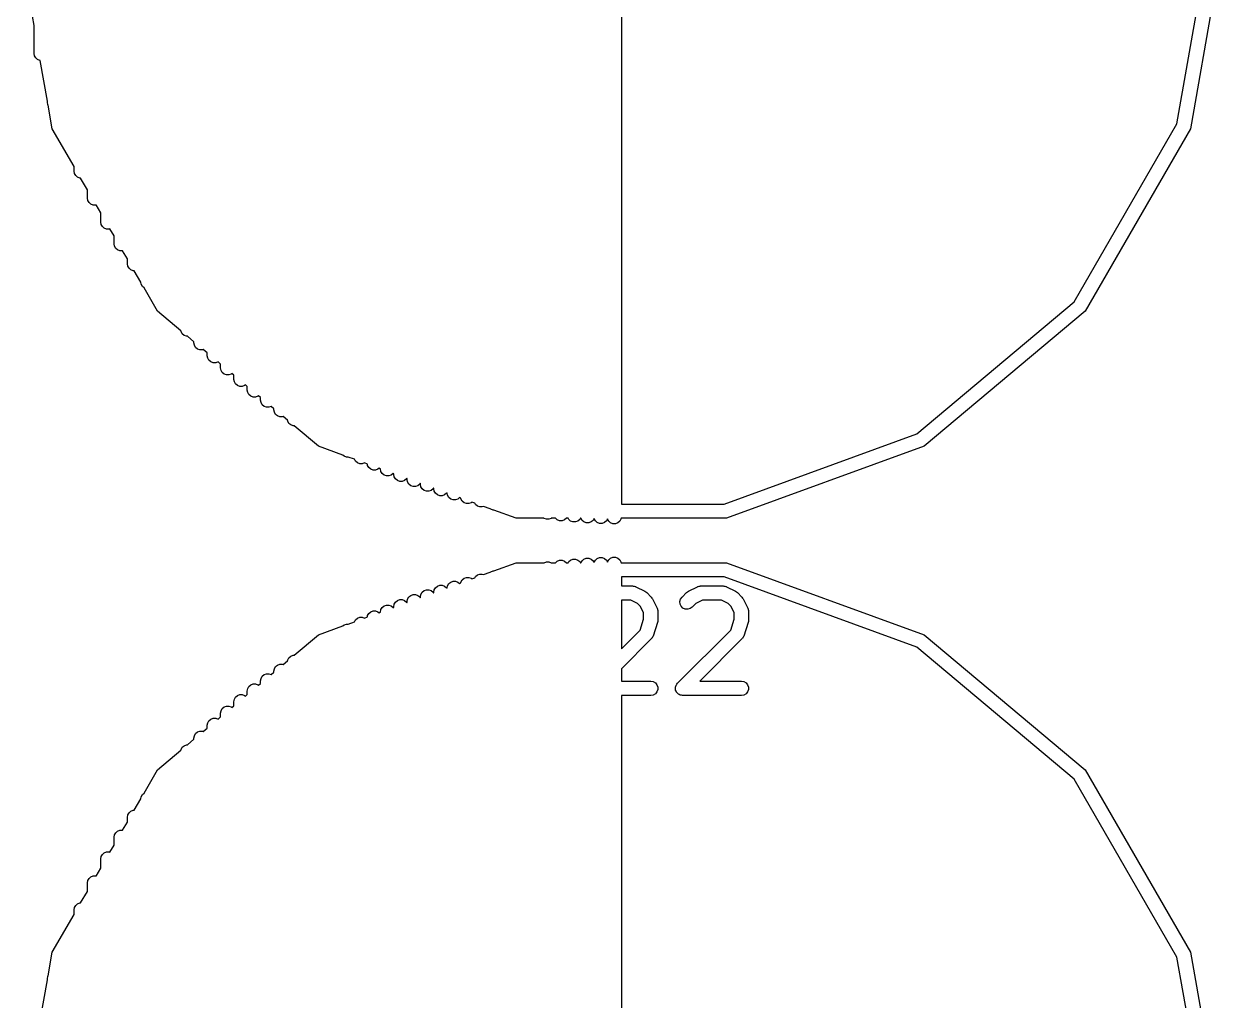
# Model space of a CAD drawing. Extents: x 0 to 76, y -93 to 10.
# Drawn here: x 6.22 to 18.86, y -39.34 to -29.08 of the extents above; entities that cross this region are included whole.
import ezdxf

# ---------------------------------------------------------------- set-up
doc = ezdxf.new("R2010")
doc.units = 0
doc.header["$MEASUREMENT"] = 0
doc.layers.add('BLACK', color=7, linetype='CONTINUOUS')

msp = doc.modelspace()

# ---------------------------------------------------------------- linework, layer by layer
at = {"layer": 'Black'}
for p, q in [((12.5, -21.8819), (12.5, -34.1181)), ((18.3378, -30.1248), (18.7125, -28)), ((18.8625, -28), (18.4788, -30.1761)), ((6.33, -29.0917), (6.22492, -28.4958)), ((6.33, -29.383), (6.33, -29.0917)), ((6.33452, -29.4087), (6.33, -29.383)), ((6.34755, -29.4312), (6.33452, -29.4087)), ((6.3675, -29.448), (6.34755, -29.4312)), ((6.39198, -29.4569), (6.3675, -29.448)), ((6.39438, -29.4569), (6.39198, -29.4569)), ((6.47, -29.8857), (6.39438, -29.4569)), ((6.47, -29.897), (6.47, -29.8857)), ((6.47452, -29.9227), (6.47, -29.897)), ((6.47739, -29.9276), (6.47452, -29.9227)), ((6.52121, -30.1761), (6.47739, -29.9276)), ((6.75, -30.5724), (6.52121, -30.1761)), ((17.2591, -31.9933), (18.3378, -30.1248)), ((18.4788, -30.1761), (17.374, -32.0897)), ((6.75, -30.619), (6.75, -30.5724)), ((6.75452, -30.6447), (6.75, -30.619)), ((6.76755, -30.6672), (6.75452, -30.6447)), ((6.7875, -30.684), (6.76755, -30.6672)), ((6.81198, -30.6929), (6.7875, -30.684)), ((6.81956, -30.6929), (6.81198, -30.6929)), ((6.89, -30.8149), (6.81956, -30.6929)), ((6.89, -30.903), (6.89, -30.8149)), ((6.89452, -30.9287), (6.89, -30.903)), ((6.90755, -30.9512), (6.89452, -30.9287)), ((6.9275, -30.968), (6.90755, -30.9512)), ((6.95198, -30.9769), (6.9275, -30.968)), ((6.97802, -30.9769), (6.95198, -30.9769)), ((6.98257, -30.9752), (6.97802, -30.9769)), ((7.03, -31.0574), (6.98257, -30.9752)), ((7.03, -31.155), (7.03, -31.0574)), ((7.03452, -31.1807), (7.03, -31.155)), ((7.04755, -31.2032), (7.03452, -31.1807)), ((7.0675, -31.22), (7.04755, -31.2032)), ((7.09198, -31.2289), (7.0675, -31.22)), ((7.11802, -31.2289), (7.09198, -31.2289)), ((7.12711, -31.2256), (7.11802, -31.2289)), ((7.17, -31.2998), (7.12711, -31.2256)), ((7.17, -31.383), (7.17, -31.2998)), ((7.17452, -31.4087), (7.17, -31.383)), ((7.18755, -31.4312), (7.17452, -31.4087)), ((7.2075, -31.448), (7.18755, -31.4312)), ((7.23198, -31.4569), (7.2075, -31.448)), ((7.25802, -31.4569), (7.23198, -31.4569)), ((7.26019, -31.4561), (7.25802, -31.4569)), ((7.31, -31.5423), (7.26019, -31.4561)), ((7.31, -31.592), (7.31, -31.5423)), ((7.31452, -31.6177), (7.31, -31.592)), ((7.32755, -31.6402), (7.31452, -31.6177)), ((7.3475, -31.657), (7.32755, -31.6402)), ((7.37198, -31.6659), (7.3475, -31.657)), ((7.38132, -31.6659), (7.37198, -31.6659)), ((7.45046, -31.7856), (7.38132, -31.6659)), ((7.45452, -31.8087), (7.45046, -31.7856)), ((7.46755, -31.8312), (7.45452, -31.8087)), ((7.48546, -31.8462), (7.46755, -31.8312)), ((7.62604, -32.0897), (7.48546, -31.8462)), ((7.87299, -32.2969), (7.62604, -32.0897)), ((15.6062, -33.3802), (17.2591, -31.9933)), ((17.374, -32.0897), (15.6812, -33.5101)), ((7.87452, -32.3057), (7.87299, -32.2969)), ((7.88755, -32.3282), (7.87452, -32.3057)), ((7.9075, -32.345), (7.88755, -32.3282)), ((7.93198, -32.3539), (7.9075, -32.345)), ((7.94081, -32.3539), (7.93198, -32.3539)), ((8.01, -32.4119), (7.94081, -32.3539)), ((8.01, -32.424), (8.01, -32.4119)), ((8.01452, -32.4497), (8.01, -32.424)), ((8.02755, -32.4722), (8.01452, -32.4497)), ((8.0475, -32.489), (8.02755, -32.4722)), ((8.07198, -32.4979), (8.0475, -32.489)), ((8.09802, -32.4979), (8.07198, -32.4979)), ((8.10807, -32.4942), (8.09802, -32.4979)), ((8.15, -32.5294), (8.10807, -32.4942)), ((8.15, -32.559), (8.15, -32.5294)), ((8.15452, -32.5847), (8.15, -32.559)), ((8.16755, -32.6072), (8.15452, -32.5847)), ((8.1875, -32.624), (8.16755, -32.6072)), ((8.21198, -32.6329), (8.1875, -32.624)), ((8.23802, -32.6329), (8.21198, -32.6329)), ((8.2625, -32.624), (8.23802, -32.6329)), ((8.2626, -32.6239), (8.2625, -32.624)), ((8.29, -32.6469), (8.2626, -32.6239)), ((8.29, -32.687), (8.29, -32.6469)), ((8.29452, -32.7127), (8.29, -32.687)), ((8.30755, -32.7352), (8.29452, -32.7127)), ((8.3275, -32.752), (8.30755, -32.7352)), ((8.35198, -32.7609), (8.3275, -32.752)), ((8.37802, -32.7609), (8.35198, -32.7609)), ((8.4025, -32.752), (8.37802, -32.7609)), ((8.40887, -32.7466), (8.4025, -32.752)), ((8.43, -32.7643), (8.40887, -32.7466)), ((8.43, -32.807), (8.43, -32.7643)), ((8.43452, -32.8327), (8.43, -32.807)), ((8.44755, -32.8552), (8.43452, -32.8327)), ((8.4675, -32.872), (8.44755, -32.8552)), ((8.49198, -32.8809), (8.4675, -32.872)), ((8.51802, -32.8809), (8.49198, -32.8809)), ((8.5425, -32.872), (8.51802, -32.8809)), ((8.55037, -32.8653), (8.5425, -32.872)), ((8.57, -32.8818), (8.55037, -32.8653)), ((8.57, -32.919), (8.57, -32.8818)), ((8.57452, -32.9447), (8.57, -32.919)), ((8.58755, -32.9672), (8.57452, -32.9447)), ((8.6075, -32.984), (8.58755, -32.9672)), ((8.63198, -32.9929), (8.6075, -32.984)), ((8.6825, -32.984), (8.65802, -32.9929)), ((8.68711, -32.9801), (8.6825, -32.984)), ((8.71, -32.9993), (8.68711, -32.9801)), ((8.65802, -32.9929), (8.63198, -32.9929)), ((8.71, -33.026), (8.71, -32.9993)), ((8.71452, -33.0517), (8.71, -33.026)), ((8.72755, -33.0742), (8.71452, -33.0517)), ((8.7475, -33.091), (8.72755, -33.0742)), ((8.77198, -33.0999), (8.7475, -33.091)), ((8.79802, -33.0999), (8.77198, -33.0999)), ((8.82023, -33.0918), (8.79802, -33.0999)), ((8.85, -33.1168), (8.82023, -33.0918)), ((8.85, -33.127), (8.85, -33.1168)), ((8.85452, -33.1527), (8.85, -33.127)), ((8.86755, -33.1752), (8.85452, -33.1527)), ((8.8875, -33.192), (8.86755, -33.1752)), ((8.91198, -33.2009), (8.8875, -33.192)), ((8.93802, -33.2009), (8.91198, -33.2009)), ((8.94654, -33.1978), (8.93802, -33.2009)), ((8.99274, -33.2365), (8.94654, -33.1978)), ((8.99452, -33.2467), (8.99274, -33.2365)), ((9.00755, -33.2692), (8.99452, -33.2467)), ((9.0275, -33.286), (9.00755, -33.2692)), ((9.05198, -33.2949), (9.0275, -33.286)), ((9.06225, -33.2949), (9.05198, -33.2949)), ((9.31875, -33.5101), (9.06225, -33.2949)), ((13.5788, -34.1181), (15.6062, -33.3802)), ((9.57477, -33.6033), (9.31875, -33.5101)), ((9.5875, -33.614), (9.57477, -33.6033)), ((9.61198, -33.6229), (9.5875, -33.614)), ((15.6812, -33.5101), (13.6048, -34.2658)), ((9.62859, -33.6229), (9.61198, -33.6229)), ((9.6954, -33.6472), (9.62859, -33.6229)), ((9.70755, -33.6682), (9.6954, -33.6472)), ((9.7275, -33.685), (9.70755, -33.6682)), ((9.75198, -33.6939), (9.7275, -33.685)), ((9.77802, -33.6939), (9.75198, -33.6939)), ((9.80084, -33.6856), (9.77802, -33.6939)), ((9.83192, -33.6969), (9.80084, -33.6856)), ((9.83452, -33.7117), (9.83192, -33.6969)), ((9.84755, -33.7342), (9.83452, -33.7117)), ((9.8675, -33.751), (9.84755, -33.7342)), ((9.954, -33.7413), (9.9425, -33.751)), ((9.97, -33.7471), (9.954, -33.7413)), ((9.89198, -33.7599), (9.8675, -33.751)), ((9.91802, -33.7599), (9.89198, -33.7599)), ((9.9425, -33.751), (9.91802, -33.7599)), ((9.97, -33.748), (9.97, -33.7471)), ((9.97452, -33.7737), (9.97, -33.748)), ((9.98755, -33.7962), (9.97452, -33.7737)), ((10.0075, -33.813), (9.98755, -33.7962)), ((10.032, -33.8219), (10.0075, -33.813)), ((10.058, -33.8219), (10.032, -33.8219)), ((10.0825, -33.813), (10.058, -33.8219)), ((10.1025, -33.7962), (10.0825, -33.813)), ((10.1029, -33.7955), (10.1025, -33.7962)), ((10.11, -33.7981), (10.1029, -33.7955)), ((10.11, -33.805), (10.11, -33.7981)), ((10.1145, -33.8307), (10.11, -33.805)), ((10.1275, -33.8532), (10.1145, -33.8307)), ((10.1475, -33.87), (10.1275, -33.8532)), ((10.2425, -33.8532), (10.2225, -33.87)), ((10.2458, -33.8475), (10.2425, -33.8532)), ((10.25, -33.849), (10.2458, -33.8475)), ((10.25, -33.859), (10.25, -33.849)), ((10.2545, -33.8847), (10.25, -33.859)), ((10.172, -33.8789), (10.1475, -33.87)), ((10.198, -33.8789), (10.172, -33.8789)), ((10.2225, -33.87), (10.198, -33.8789)), ((10.2675, -33.9072), (10.2545, -33.8847)), ((10.2875, -33.924), (10.2675, -33.9072)), ((10.312, -33.9329), (10.2875, -33.924)), ((10.338, -33.9329), (10.312, -33.9329)), ((10.3625, -33.924), (10.338, -33.9329)), ((10.3825, -33.9072), (10.3625, -33.924)), ((10.3872, -33.899), (10.3825, -33.9072)), ((10.39, -33.9), (10.3872, -33.899)), ((10.39, -33.909), (10.39, -33.9)), ((10.3945, -33.9347), (10.39, -33.909)), ((10.4075, -33.9572), (10.3945, -33.9347)), ((10.4275, -33.974), (10.4075, -33.9572)), ((10.452, -33.9829), (10.4275, -33.974)), ((10.478, -33.9829), (10.452, -33.9829)), ((10.5025, -33.974), (10.478, -33.9829)), ((10.5225, -33.9572), (10.5025, -33.974)), ((10.5268, -33.9498), (10.5225, -33.9572)), ((10.53, -33.9509), (10.5268, -33.9498)), ((10.53, -33.956), (10.53, -33.9509)), ((10.5345, -33.9817), (10.53, -33.956)), ((10.5475, -34.0042), (10.5345, -33.9817)), ((10.5675, -34.021), (10.5475, -34.0042)), ((10.592, -34.0299), (10.5675, -34.021)), ((10.618, -34.0299), (10.592, -34.0299)), ((10.6425, -34.021), (10.618, -34.0299)), ((10.6625, -34.0042), (10.6425, -34.021)), ((10.6649, -34), (10.6625, -34.0042)), ((10.6705, -34.0021), (10.6649, -34)), ((10.6745, -34.0247), (10.6705, -34.0021)), ((10.6875, -34.0472), (10.6745, -34.0247)), ((10.7075, -34.064), (10.6875, -34.0472)), ((10.732, -34.0729), (10.7075, -34.064)), ((10.758, -34.0729), (10.732, -34.0729)), ((10.7825, -34.064), (10.758, -34.0729)), ((10.8, -34.0492), (10.7825, -34.064)), ((10.8128, -34.0539), (10.8, -34.0492)), ((10.8145, -34.0637), (10.8128, -34.0539)), ((10.8275, -34.0862), (10.8145, -34.0637)), ((10.8475, -34.103), (10.8275, -34.0862)), ((10.872, -34.1119), (10.8475, -34.103)), ((10.898, -34.1119), (10.872, -34.1119)), ((10.9225, -34.103), (10.898, -34.1119)), ((10.9301, -34.0966), (10.9225, -34.103)), ((10.9595, -34.1073), (10.9301, -34.0966)), ((10.9675, -34.1212), (10.9595, -34.1073)), ((10.9875, -34.138), (10.9675, -34.1212)), ((12.5, -34.1181), (13.5788, -34.1181)), ((11.012, -34.1469), (10.9875, -34.138)), ((11.038, -34.1469), (11.012, -34.1469)), ((11.0531, -34.1414), (11.038, -34.1469)), ((11.1222, -34.1665), (11.0531, -34.1414)), ((11.1275, -34.171), (11.1222, -34.1665)), ((11.152, -34.1799), (11.1275, -34.171)), ((11.1589, -34.1799), (11.152, -34.1799)), ((11.3952, -34.2658), (11.1589, -34.1799)), ((11.6862, -34.2658), (11.3952, -34.2658)), ((11.6875, -34.267), (11.6862, -34.2658)), ((11.712, -34.2759), (11.6875, -34.267)), ((11.738, -34.2759), (11.712, -34.2759)), ((11.7625, -34.267), (11.738, -34.2759)), ((11.7638, -34.2658), (11.7625, -34.267)), ((11.8073, -34.2658), (11.7638, -34.2658)), ((11.8075, -34.2662), (11.8073, -34.2658)), ((11.8275, -34.283), (11.8075, -34.2662)), ((11.852, -34.2919), (11.8275, -34.283)), ((11.878, -34.2919), (11.852, -34.2919)), ((11.9025, -34.283), (11.878, -34.2919)), ((11.9225, -34.2662), (11.9025, -34.283)), ((11.9227, -34.2658), (11.9225, -34.2662)), ((11.9404, -34.2658), (11.9227, -34.2658)), ((11.9475, -34.2782), (11.9404, -34.2658)), ((11.9675, -34.295), (11.9475, -34.2782)), ((11.992, -34.3039), (11.9675, -34.295)), ((12.018, -34.3039), (11.992, -34.3039)), ((12.0425, -34.295), (12.018, -34.3039)), ((12.0625, -34.2782), (12.0425, -34.295)), ((12.0696, -34.2658), (12.0625, -34.2782)), ((12.0746, -34.2658), (12.0696, -34.2658)), ((12.0875, -34.2882), (12.0746, -34.2658)), ((12.1075, -34.305), (12.0875, -34.2882)), ((12.132, -34.3139), (12.1075, -34.305)), ((12.158, -34.3139), (12.132, -34.3139)), ((12.1825, -34.305), (12.158, -34.3139)), ((12.2025, -34.2882), (12.1825, -34.305)), ((12.2139, -34.2683), (12.2025, -34.2882)), ((12.2145, -34.2717), (12.2139, -34.2683)), ((12.2275, -34.2942), (12.2145, -34.2717)), ((12.2475, -34.311), (12.2275, -34.2942)), ((12.272, -34.3199), (12.2475, -34.311)), ((12.298, -34.3199), (12.272, -34.3199)), ((12.3225, -34.311), (12.298, -34.3199)), ((12.3425, -34.2942), (12.3225, -34.311)), ((12.3542, -34.2739), (12.3425, -34.2942)), ((12.3545, -34.2757), (12.3542, -34.2739)), ((12.3675, -34.2982), (12.3545, -34.2757)), ((12.3875, -34.315), (12.3675, -34.2982)), ((12.412, -34.3239), (12.3875, -34.315)), ((12.438, -34.3239), (12.412, -34.3239)), ((12.4625, -34.315), (12.438, -34.3239)), ((12.4825, -34.2982), (12.4625, -34.315)), ((12.4955, -34.2757), (12.4825, -34.2982)), ((12.4972, -34.2658), (12.4955, -34.2757)), ((13.6048, -34.2658), (12.4972, -34.2658)), ((11.1589, -34.8201), (11.3952, -34.7342)), ((11.3952, -34.7342), (11.6862, -34.7342)), ((11.6862, -34.7342), (11.6875, -34.733)), ((11.6875, -34.733), (11.712, -34.7241)), ((11.712, -34.7241), (11.738, -34.7241)), ((11.738, -34.7241), (11.7625, -34.733)), ((11.7625, -34.733), (11.7638, -34.7342)), ((11.7638, -34.7342), (11.8073, -34.7342)), ((11.8073, -34.7342), (11.8075, -34.7338)), ((11.8075, -34.7338), (11.8275, -34.717)), ((11.8275, -34.717), (11.852, -34.7081)), ((11.852, -34.7081), (11.878, -34.7081)), ((11.878, -34.7081), (11.9025, -34.717)), ((11.9025, -34.717), (11.9225, -34.7338)), ((11.9225, -34.7338), (11.9227, -34.7342)), ((11.9227, -34.7342), (11.9404, -34.7342)), ((11.9404, -34.7342), (11.9475, -34.7218)), ((11.9475, -34.7218), (11.9675, -34.705)), ((11.9675, -34.705), (11.992, -34.6961)), ((11.992, -34.6961), (12.018, -34.6961)), ((12.018, -34.6961), (12.0425, -34.705)), ((12.0425, -34.705), (12.0625, -34.7218)), ((12.0625, -34.7218), (12.0696, -34.7342)), ((12.0696, -34.7342), (12.0746, -34.7342)), ((12.0746, -34.7342), (12.0875, -34.7118)), ((12.0875, -34.7118), (12.1075, -34.695)), ((12.1075, -34.695), (12.132, -34.6861)), ((12.132, -34.6861), (12.158, -34.6861)), ((12.158, -34.6861), (12.1825, -34.695)), ((12.1825, -34.695), (12.2025, -34.7118)), ((12.2025, -34.7118), (12.2139, -34.7317)), ((12.2139, -34.7317), (12.2145, -34.7283)), ((12.2145, -34.7283), (12.2275, -34.7058)), ((12.2275, -34.7058), (12.2475, -34.689)), ((12.2475, -34.689), (12.272, -34.6801)), ((12.272, -34.6801), (12.298, -34.6801)), ((12.298, -34.6801), (12.3225, -34.689)), ((12.3225, -34.689), (12.3425, -34.7058)), ((12.3425, -34.7058), (12.3542, -34.7261)), ((12.3542, -34.7261), (12.3545, -34.7243)), ((12.3545, -34.7243), (12.3675, -34.7018)), ((12.3675, -34.7018), (12.3875, -34.685)), ((12.3875, -34.685), (12.412, -34.6761)), ((12.412, -34.6761), (12.438, -34.6761)), ((12.438, -34.6761), (12.4625, -34.685)), ((12.4625, -34.685), (12.4825, -34.7018)), ((12.4825, -34.7018), (12.4955, -34.7243)), ((12.4955, -34.7243), (12.4972, -34.7342)), ((12.4972, -34.7342), (13.6048, -34.7342)), ((13.6048, -34.7342), (15.6812, -35.4899)), ((10.9595, -34.8927), (10.9675, -34.8788)), ((10.9675, -34.8788), (10.9875, -34.862)), ((10.9875, -34.862), (11.012, -34.8531)), ((11.012, -34.8531), (11.038, -34.8531)), ((11.038, -34.8531), (11.0531, -34.8586)), ((11.0531, -34.8586), (11.1222, -34.8335)), ((11.1222, -34.8335), (11.1275, -34.829)), ((11.1275, -34.829), (11.152, -34.8201)), ((11.152, -34.8201), (11.1589, -34.8201)), ((10.5345, -35.0183), (10.5475, -34.9958)), ((10.5475, -34.9958), (10.5675, -34.979)), ((10.5675, -34.979), (10.592, -34.9701)), ((10.592, -34.9701), (10.618, -34.9701)), ((10.618, -34.9701), (10.6425, -34.979)), ((10.6425, -34.979), (10.6625, -34.9958)), ((10.6625, -34.9958), (10.6649, -35)), ((10.6649, -35), (10.6705, -34.9979)), ((10.6705, -34.9979), (10.6745, -34.9753)), ((10.6745, -34.9753), (10.6875, -34.9528)), ((10.6875, -34.9528), (10.7075, -34.936)), ((10.7075, -34.936), (10.732, -34.9271)), ((10.732, -34.9271), (10.758, -34.9271)), ((10.758, -34.9271), (10.7825, -34.936)), ((10.7825, -34.936), (10.8, -34.9508)), ((10.8, -34.9508), (10.8128, -34.9461)), ((10.8128, -34.9461), (10.8145, -34.9363)), ((10.8145, -34.9363), (10.8275, -34.9138)), ((10.8275, -34.9138), (10.8475, -34.897)), ((10.8475, -34.897), (10.872, -34.8881)), ((10.872, -34.8881), (10.898, -34.8881)), ((10.898, -34.8881), (10.9225, -34.897)), ((10.9225, -34.897), (10.9301, -34.9034)), ((10.9301, -34.9034), (10.9595, -34.8927)), ((13.5788, -34.8819), (12.5, -34.8819)), ((12.5, -34.8819), (12.5, -34.9774)), ((12.5, -34.9774), (12.619, -34.9774)), ((12.619, -34.9774), (12.6233, -34.9781)), ((12.6233, -34.9781), (12.6276, -34.9779)), ((12.6276, -34.9779), (12.636, -34.9804)), ((12.636, -34.9804), (12.6447, -34.9819)), ((12.6447, -34.9819), (12.6484, -34.9841)), ((12.6484, -34.9841), (12.6526, -34.9853)), ((12.6526, -34.9853), (12.7478, -35.0329)), ((13.2046, -35.0329), (13.2998, -34.9853)), ((13.2998, -34.9853), (13.3039, -34.9841)), ((13.3039, -34.9841), (13.3077, -34.9819)), ((13.3077, -34.9819), (13.3163, -34.9804)), ((13.3163, -34.9804), (13.3248, -34.9779)), ((13.3248, -34.9779), (13.3291, -34.9781)), ((13.3291, -34.9781), (13.3333, -34.9774)), ((13.3333, -34.9774), (13.5714, -34.9774)), ((13.5714, -34.9774), (13.5757, -34.9781)), ((13.5757, -34.9781), (13.58, -34.9779)), ((15.6062, -35.6198), (13.5788, -34.8819)), ((13.58, -34.9779), (13.5884, -34.9804)), ((13.5884, -34.9804), (13.5971, -34.9819)), ((13.5971, -34.9819), (13.6008, -34.9841)), ((13.6008, -34.9841), (13.605, -34.9853)), ((13.605, -34.9853), (13.7002, -35.0329)), ((10.1275, -35.1468), (10.1475, -35.13)), ((10.1475, -35.13), (10.172, -35.1211)), ((10.172, -35.1211), (10.198, -35.1211)), ((10.198, -35.1211), (10.2225, -35.13)), ((10.2225, -35.13), (10.2425, -35.1468)), ((10.25, -35.141), (10.2545, -35.1153)), ((10.2545, -35.1153), (10.2675, -35.0928)), ((10.2675, -35.0928), (10.2875, -35.076)), ((10.2875, -35.076), (10.312, -35.0671)), ((10.312, -35.0671), (10.338, -35.0671)), ((10.338, -35.0671), (10.3625, -35.076)), ((10.3625, -35.076), (10.3825, -35.0928)), ((10.3825, -35.0928), (10.3872, -35.101)), ((10.3872, -35.101), (10.39, -35.1)), ((10.39, -35.091), (10.3945, -35.0653)), ((10.39, -35.1), (10.39, -35.091)), ((10.3945, -35.0653), (10.4075, -35.0428)), ((10.4075, -35.0428), (10.4275, -35.026)), ((10.4275, -35.026), (10.452, -35.0171)), ((10.452, -35.0171), (10.478, -35.0171)), ((10.478, -35.0171), (10.5025, -35.026)), ((10.5025, -35.026), (10.5225, -35.0428)), ((10.5225, -35.0428), (10.5268, -35.0502)), ((10.5268, -35.0502), (10.53, -35.0491)), ((10.53, -35.044), (10.5345, -35.0183)), ((10.53, -35.0491), (10.53, -35.044)), ((12.5, -35.1274), (12.5, -35.6368)), ((12.6013, -35.1274), (12.5, -35.1274)), ((12.6699, -35.1616), (12.6013, -35.1274)), ((12.7478, -35.0329), (12.7575, -35.0401)), ((12.7575, -35.0401), (12.7673, -35.047)), ((12.7673, -35.047), (12.8149, -35.0946)), ((12.8149, -35.0946), (12.8218, -35.1044)), ((12.8218, -35.1044), (12.829, -35.1141)), ((12.829, -35.1141), (12.8766, -35.2093)), ((13.1158, -35.1411), (13.1225, -35.1159)), ((13.1225, -35.1159), (13.1374, -35.0946)), ((13.1374, -35.0946), (13.1851, -35.047)), ((13.1851, -35.047), (13.1949, -35.0401)), ((13.1949, -35.0401), (13.2046, -35.0329)), ((13.351, -35.1274), (13.2825, -35.1616)), ((13.5537, -35.1274), (13.351, -35.1274)), ((13.6222, -35.1616), (13.5537, -35.1274)), ((13.7002, -35.0329), (13.7099, -35.0401)), ((13.7099, -35.0401), (13.7197, -35.047)), ((13.7197, -35.047), (13.7673, -35.0946)), ((13.7673, -35.0946), (13.7742, -35.1044)), ((13.7742, -35.1044), (13.7814, -35.1141)), ((13.7814, -35.1141), (13.829, -35.2093)), ((9.84755, -35.2658), (9.8675, -35.249)), ((9.8675, -35.249), (9.89198, -35.2401)), ((9.89198, -35.2401), (9.91802, -35.2401)), ((9.91802, -35.2401), (9.9425, -35.249)), ((9.9425, -35.249), (9.954, -35.2587)), ((9.954, -35.2587), (9.97, -35.2529)), ((9.97, -35.252), (9.97452, -35.2263)), ((9.97, -35.2529), (9.97, -35.252)), ((9.97452, -35.2263), (9.98755, -35.2038)), ((9.98755, -35.2038), (10.0075, -35.187)), ((10.0075, -35.187), (10.032, -35.1781)), ((10.032, -35.1781), (10.058, -35.1781)), ((10.058, -35.1781), (10.0825, -35.187)), ((10.0825, -35.187), (10.1025, -35.2038)), ((10.1025, -35.2038), (10.1029, -35.2045)), ((10.1029, -35.2045), (10.11, -35.2019)), ((10.11, -35.195), (10.1145, -35.1693)), ((10.11, -35.2019), (10.11, -35.195)), ((10.1145, -35.1693), (10.1275, -35.1468)), ((10.2425, -35.1468), (10.2458, -35.1525)), ((10.2458, -35.1525), (10.25, -35.151)), ((10.25, -35.151), (10.25, -35.141)), ((12.7003, -35.192), (12.6699, -35.1616)), ((12.7345, -35.2606), (12.7003, -35.192)), ((12.8766, -35.2093), (12.8778, -35.2135)), ((12.8778, -35.2135), (12.88, -35.2172)), ((12.88, -35.2172), (12.8815, -35.2259)), ((12.8815, -35.2259), (12.884, -35.2343)), ((12.884, -35.2343), (12.8838, -35.2386)), ((12.8838, -35.2386), (12.8845, -35.2429)), ((12.8845, -35.2429), (12.8845, -35.3381)), ((13.118, -35.167), (13.1158, -35.1411)), ((13.129, -35.1906), (13.118, -35.167)), ((13.1475, -35.2091), (13.129, -35.1906)), ((13.1711, -35.2201), (13.1475, -35.2091)), ((13.197, -35.2223), (13.1711, -35.2201)), ((13.2222, -35.2156), (13.197, -35.2223)), ((13.2435, -35.2007), (13.2222, -35.2156)), ((13.2825, -35.1616), (13.2435, -35.2007)), ((13.6526, -35.192), (13.6222, -35.1616)), ((13.6869, -35.2606), (13.6526, -35.192)), ((13.829, -35.2093), (13.8302, -35.2135)), ((13.8302, -35.2135), (13.8324, -35.2172)), ((13.8324, -35.2172), (13.8339, -35.2259)), ((13.8339, -35.2259), (13.8364, -35.2343)), ((13.8364, -35.2343), (13.8362, -35.2386)), ((13.8362, -35.2386), (13.8369, -35.2429)), ((13.8369, -35.2429), (13.8369, -35.3381)), ((9.5875, -35.386), (9.61198, -35.3771)), ((9.61198, -35.3771), (9.62859, -35.3771)), ((9.62859, -35.3771), (9.6954, -35.3528)), ((9.6954, -35.3528), (9.70755, -35.3318)), ((9.70755, -35.3318), (9.7275, -35.315)), ((9.7275, -35.315), (9.75198, -35.3061)), ((9.75198, -35.3061), (9.77802, -35.3061)), ((9.77802, -35.3061), (9.80084, -35.3144)), ((9.80084, -35.3144), (9.83192, -35.3031)), ((9.83192, -35.3031), (9.83452, -35.2883)), ((9.83452, -35.2883), (9.84755, -35.2658)), ((12.6964, -35.4404), (12.7345, -35.3259)), ((12.7345, -35.3259), (12.7345, -35.2606)), ((12.8807, -35.3618), (12.8331, -35.5047)), ((12.8824, -35.3499), (12.8807, -35.3618)), ((12.8845, -35.3381), (12.8824, -35.3499)), ((13.6487, -35.4404), (13.6869, -35.3259)), ((13.6869, -35.3259), (13.6869, -35.2606)), ((13.8331, -35.3618), (13.7854, -35.5047)), ((13.8348, -35.3499), (13.8331, -35.3618)), ((13.8369, -35.3381), (13.8348, -35.3499)), ((9.06225, -35.7051), (9.31875, -35.4899)), ((9.31875, -35.4899), (9.57477, -35.3967)), ((9.57477, -35.3967), (9.5875, -35.386)), ((12.5, -35.6368), (12.6964, -35.4404)), ((12.831, -35.5085), (12.8299, -35.5126)), ((12.8331, -35.5047), (12.831, -35.5085)), ((13.0898, -35.9993), (13.6487, -35.4404)), ((13.7834, -35.5085), (13.7823, -35.5126)), ((13.7854, -35.5047), (13.7834, -35.5085)), ((15.6812, -35.4899), (17.374, -36.9103)), ((12.8149, -35.534), (12.5, -35.8489)), ((12.8174, -35.5304), (12.8149, -35.534)), ((12.8207, -35.5276), (12.8174, -35.5304)), ((12.8248, -35.5199), (12.8207, -35.5276)), ((12.8299, -35.5126), (12.8248, -35.5199)), ((13.7673, -35.534), (13.3239, -35.9774)), ((13.7698, -35.5304), (13.7673, -35.534)), ((13.773, -35.5276), (13.7698, -35.5304)), ((13.7772, -35.5199), (13.773, -35.5276)), ((13.7823, -35.5126), (13.7772, -35.5199)), ((17.2591, -37.0067), (15.6062, -35.6198)), ((8.94654, -35.8022), (8.99274, -35.7635)), ((8.99274, -35.7635), (8.99452, -35.7533)), ((8.99452, -35.7533), (9.00755, -35.7308)), ((9.00755, -35.7308), (9.0275, -35.714)), ((9.0275, -35.714), (9.05198, -35.7051)), ((9.05198, -35.7051), (9.06225, -35.7051)), ((8.82023, -35.9082), (8.85, -35.8832)), ((8.85, -35.873), (8.85452, -35.8473)), ((8.85, -35.8832), (8.85, -35.873)), ((8.85452, -35.8473), (8.86755, -35.8248)), ((8.86755, -35.8248), (8.8875, -35.808)), ((8.8875, -35.808), (8.91198, -35.7991)), ((8.91198, -35.7991), (8.93802, -35.7991)), ((8.93802, -35.7991), (8.94654, -35.8022)), ((12.5, -35.8489), (12.5, -35.9774)), ((8.58755, -36.0328), (8.6075, -36.016)), ((8.6075, -36.016), (8.63198, -36.0071)), ((8.63198, -36.0071), (8.65802, -36.0071)), ((8.65802, -36.0071), (8.6825, -36.016)), ((8.6825, -36.016), (8.68711, -36.0199)), ((8.68711, -36.0199), (8.71, -36.0007)), ((8.71, -35.974), (8.71452, -35.9483)), ((8.71, -36.0007), (8.71, -35.974)), ((8.71452, -35.9483), (8.72755, -35.9258)), ((8.72755, -35.9258), (8.7475, -35.909)), ((8.7475, -35.909), (8.77198, -35.9001)), ((8.77198, -35.9001), (8.79802, -35.9001)), ((8.79802, -35.9001), (8.82023, -35.9082)), ((12.5, -35.9774), (12.8095, -35.9774)), ((12.8095, -35.9774), (12.8352, -35.9819)), ((12.8352, -35.9819), (12.8577, -35.9949)), ((12.8577, -35.9949), (12.8745, -36.0149)), ((12.8745, -36.0149), (12.8834, -36.0394)), ((13.0768, -36.018), (13.0779, -36.0149)), ((13.0779, -36.0149), (13.0842, -36.0074)), ((13.0842, -36.0074), (13.0898, -35.9993)), ((13.3239, -35.9774), (13.7619, -35.9774)), ((13.7619, -35.9774), (13.7876, -35.9819)), ((13.7876, -35.9819), (13.8101, -35.9949)), ((13.8101, -35.9949), (13.8269, -36.0149)), ((13.8269, -36.0149), (13.8358, -36.0394)), ((8.44755, -36.1448), (8.4675, -36.128)), ((8.4675, -36.128), (8.49198, -36.1191)), ((8.49198, -36.1191), (8.51802, -36.1191)), ((8.51802, -36.1191), (8.5425, -36.128)), ((8.5425, -36.128), (8.55037, -36.1347)), ((8.55037, -36.1347), (8.57, -36.1182)), ((8.57, -36.081), (8.57452, -36.0553)), ((8.57, -36.1182), (8.57, -36.081)), ((8.57452, -36.0553), (8.58755, -36.0328)), ((12.8095, -36.1274), (12.5, -36.1274)), ((12.5, -36.1274), (12.5, -47.1181)), ((12.8352, -36.1229), (12.8095, -36.1274)), ((12.8577, -36.1098), (12.8352, -36.1229)), ((12.8745, -36.0899), (12.8577, -36.1098)), ((12.8834, -36.0654), (12.8745, -36.0899)), ((12.8834, -36.0394), (12.8834, -36.0654)), ((13.0681, -36.0458), (13.069, -36.0427)), ((13.069, -36.0556), (13.0681, -36.0458)), ((13.069, -36.0394), (13.0724, -36.0301)), ((13.069, -36.0427), (13.069, -36.0394)), ((13.069, -36.0654), (13.069, -36.0556)), ((13.0701, -36.0685), (13.069, -36.0654)), ((13.0704, -36.0718), (13.0701, -36.0685)), ((13.0746, -36.0807), (13.0704, -36.0718)), ((13.0724, -36.0301), (13.0749, -36.0207)), ((13.0779, -36.0899), (13.0746, -36.0807)), ((13.0749, -36.0207), (13.0768, -36.018)), ((13.08, -36.0924), (13.0779, -36.0899)), ((13.0814, -36.0954), (13.08, -36.0924)), ((13.0884, -36.1023), (13.0814, -36.0954)), ((13.0946, -36.1098), (13.0884, -36.1023)), ((13.0975, -36.1115), (13.0946, -36.1098)), ((13.0998, -36.1138), (13.0975, -36.1115)), ((13.1087, -36.118), (13.0998, -36.1138)), ((13.1172, -36.1229), (13.1087, -36.118)), ((13.1205, -36.1234), (13.1172, -36.1229)), ((13.1234, -36.1248), (13.1205, -36.1234)), ((13.1332, -36.1257), (13.1234, -36.1248)), ((13.1429, -36.1274), (13.1332, -36.1257)), ((13.7619, -36.1274), (13.1429, -36.1274)), ((13.7876, -36.1229), (13.7619, -36.1274)), ((13.8101, -36.1098), (13.7876, -36.1229)), ((13.8269, -36.0899), (13.8101, -36.1098)), ((13.8358, -36.0654), (13.8269, -36.0899)), ((13.8358, -36.0394), (13.8358, -36.0654)), ((8.29452, -36.2873), (8.30755, -36.2648)), ((8.30755, -36.2648), (8.3275, -36.248)), ((8.3275, -36.248), (8.35198, -36.2391)), ((8.35198, -36.2391), (8.37802, -36.2391)), ((8.37802, -36.2391), (8.4025, -36.248)), ((8.4025, -36.248), (8.40887, -36.2534)), ((8.40887, -36.2534), (8.43, -36.2357)), ((8.43, -36.193), (8.43452, -36.1673)), ((8.43, -36.2357), (8.43, -36.193)), ((8.43452, -36.1673), (8.44755, -36.1448)), ((8.15452, -36.4153), (8.16755, -36.3928)), ((8.16755, -36.3928), (8.1875, -36.376)), ((8.1875, -36.376), (8.21198, -36.3671)), ((8.21198, -36.3671), (8.23802, -36.3671)), ((8.23802, -36.3671), (8.2625, -36.376)), ((8.2625, -36.376), (8.2626, -36.3761)), ((8.2626, -36.3761), (8.29, -36.3531)), ((8.29, -36.313), (8.29452, -36.2873)), ((8.29, -36.3531), (8.29, -36.313)), ((8.02755, -36.5278), (8.0475, -36.511)), ((8.0475, -36.511), (8.07198, -36.5021)), ((8.07198, -36.5021), (8.09802, -36.5021)), ((8.09802, -36.5021), (8.10807, -36.5058)), ((8.10807, -36.5058), (8.15, -36.4706)), ((8.15, -36.441), (8.15452, -36.4153)), ((8.15, -36.4706), (8.15, -36.441)), ((7.9075, -36.655), (7.93198, -36.6461)), ((7.93198, -36.6461), (7.94081, -36.6461)), ((7.94081, -36.6461), (8.01, -36.5881)), ((8.01, -36.576), (8.01452, -36.5503)), ((8.01, -36.5881), (8.01, -36.576)), ((8.01452, -36.5503), (8.02755, -36.5278)), ((7.62604, -36.9103), (7.87299, -36.7031)), ((7.87299, -36.7031), (7.87452, -36.6943)), ((7.87452, -36.6943), (7.88755, -36.6718)), ((7.88755, -36.6718), (7.9075, -36.655)), ((7.48546, -37.1538), (7.62604, -36.9103)), ((18.3378, -38.8752), (17.2591, -37.0067)), ((17.374, -36.9103), (18.4788, -38.8239)), ((7.46755, -37.1688), (7.48546, -37.1538)), ((7.38132, -37.3341), (7.45046, -37.2144)), ((7.45046, -37.2144), (7.45452, -37.1913)), ((7.45452, -37.1913), (7.46755, -37.1688)), ((7.31, -37.408), (7.31452, -37.3823)), ((7.31452, -37.3823), (7.32755, -37.3598)), ((7.32755, -37.3598), (7.3475, -37.343)), ((7.3475, -37.343), (7.37198, -37.3341)), ((7.37198, -37.3341), (7.38132, -37.3341)), ((7.26019, -37.5439), (7.31, -37.4577)), ((7.31, -37.4577), (7.31, -37.408)), ((7.17, -37.617), (7.17452, -37.5913)), ((7.17, -37.7002), (7.17, -37.617)), ((7.17452, -37.5913), (7.18755, -37.5688)), ((7.18755, -37.5688), (7.2075, -37.552)), ((7.2075, -37.552), (7.23198, -37.5431)), ((7.23198, -37.5431), (7.25802, -37.5431)), ((7.25802, -37.5431), (7.26019, -37.5439)), ((7.04755, -37.7968), (7.0675, -37.78)), ((7.0675, -37.78), (7.09198, -37.7711)), ((7.09198, -37.7711), (7.11802, -37.7711)), ((7.11802, -37.7711), (7.12711, -37.7744)), ((7.12711, -37.7744), (7.17, -37.7002)), ((7.03, -37.845), (7.03452, -37.8193)), ((7.03, -37.9426), (7.03, -37.845)), ((7.03452, -37.8193), (7.04755, -37.7968)), ((6.90755, -38.0488), (6.9275, -38.032)), ((6.9275, -38.032), (6.95198, -38.0231)), ((6.95198, -38.0231), (6.97802, -38.0231)), ((6.97802, -38.0231), (6.98257, -38.0248)), ((6.98257, -38.0248), (7.03, -37.9426)), ((6.89, -38.097), (6.89452, -38.0713)), ((6.89, -38.1851), (6.89, -38.097)), ((6.89452, -38.0713), (6.90755, -38.0488)), ((6.81956, -38.3071), (6.89, -38.1851)), ((6.75, -38.381), (6.75452, -38.3553)), ((6.75, -38.4276), (6.75, -38.381)), ((6.75452, -38.3553), (6.76755, -38.3328)), ((6.76755, -38.3328), (6.7875, -38.316)), ((6.7875, -38.316), (6.81198, -38.3071)), ((6.81198, -38.3071), (6.81956, -38.3071)), ((6.52121, -38.8239), (6.75, -38.4276)), ((6.47739, -39.0724), (6.52121, -38.8239)), ((18.7125, -41), (18.3378, -38.8752)), ((18.4788, -38.8239), (18.8625, -41)), ((6.39438, -39.5431), (6.47, -39.1143)), ((6.47, -39.103), (6.47452, -39.0773)), ((6.47, -39.1143), (6.47, -39.103)), ((6.47452, -39.0773), (6.47739, -39.0724))]:
    msp.add_line(p, q, dxfattribs=at)

doc.saveas('drawing.dxf')
